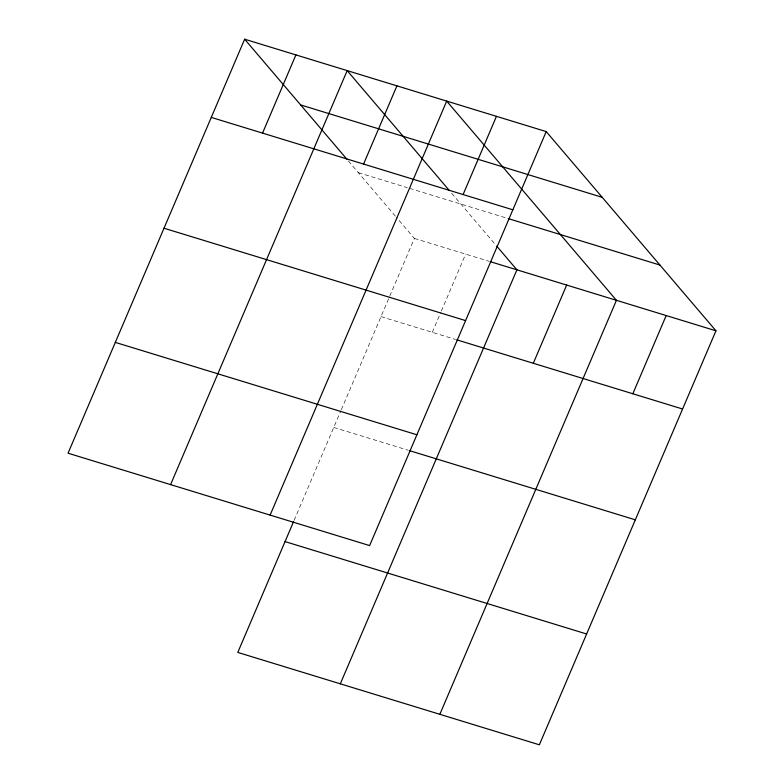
<?xml version="1.0" encoding="UTF-8"?>
<svg xmlns="http://www.w3.org/2000/svg" width="784" height="784" viewBox="0 0 784 784"><rect width="100%" height="100%" fill="white"/><g stroke="black" fill="none" stroke-linecap="round" stroke-linejoin="round"><path stroke-width="0.59" stroke-dasharray="3.92 2.94" d="M294.118 520.331L340.834 410.806M341.314 409.699L414.373 238.414L396.479 217.413M432.278 332.328L440.863 312.218M441.333 311.101L465.637 254.114M358.357 172.666L407.298 187.66M409.63 188.376L508.346 218.618M414.373 238.414L488.942 261.258M381.014 316.618L455.582 339.462M333.749 427.427L408.317 450.271M451.662 193.246L495.9 245.167M348.361 160.936L395.704 216.502"/><path stroke-width="1.18" d="M244.637 39.2L68.051 453.201L369.627 545.586L546.213 131.585L244.637 39.2L346.822 159.123M262.542 133.113L295.901 54.909M170.589 484.61L347.175 70.609L449.35 190.541M363.57 164.062L396.929 85.858M270.108 515.098L446.694 101.097L616.43 300.311L439.844 714.312M293.647 521.448L237.787 652.415L539.363 744.8L715.949 330.799L546.213 131.585M463.099 194.55L496.458 116.346M340.325 683.824L516.911 269.823L496.684 246.088M533.306 363.276L566.665 285.062M632.835 393.764L666.194 315.55M300.644 104.938L602.23 197.323M211.278 117.404L512.854 209.798M508.346 218.618L659.942 265.061M490.108 261.611L715.949 330.799M164.013 228.222L465.588 320.607M456.749 339.825L682.59 409.003M115.317 342.392L416.892 434.777M409.483 450.633L635.324 519.821M285.053 541.597L586.628 633.991"/></g></svg>
